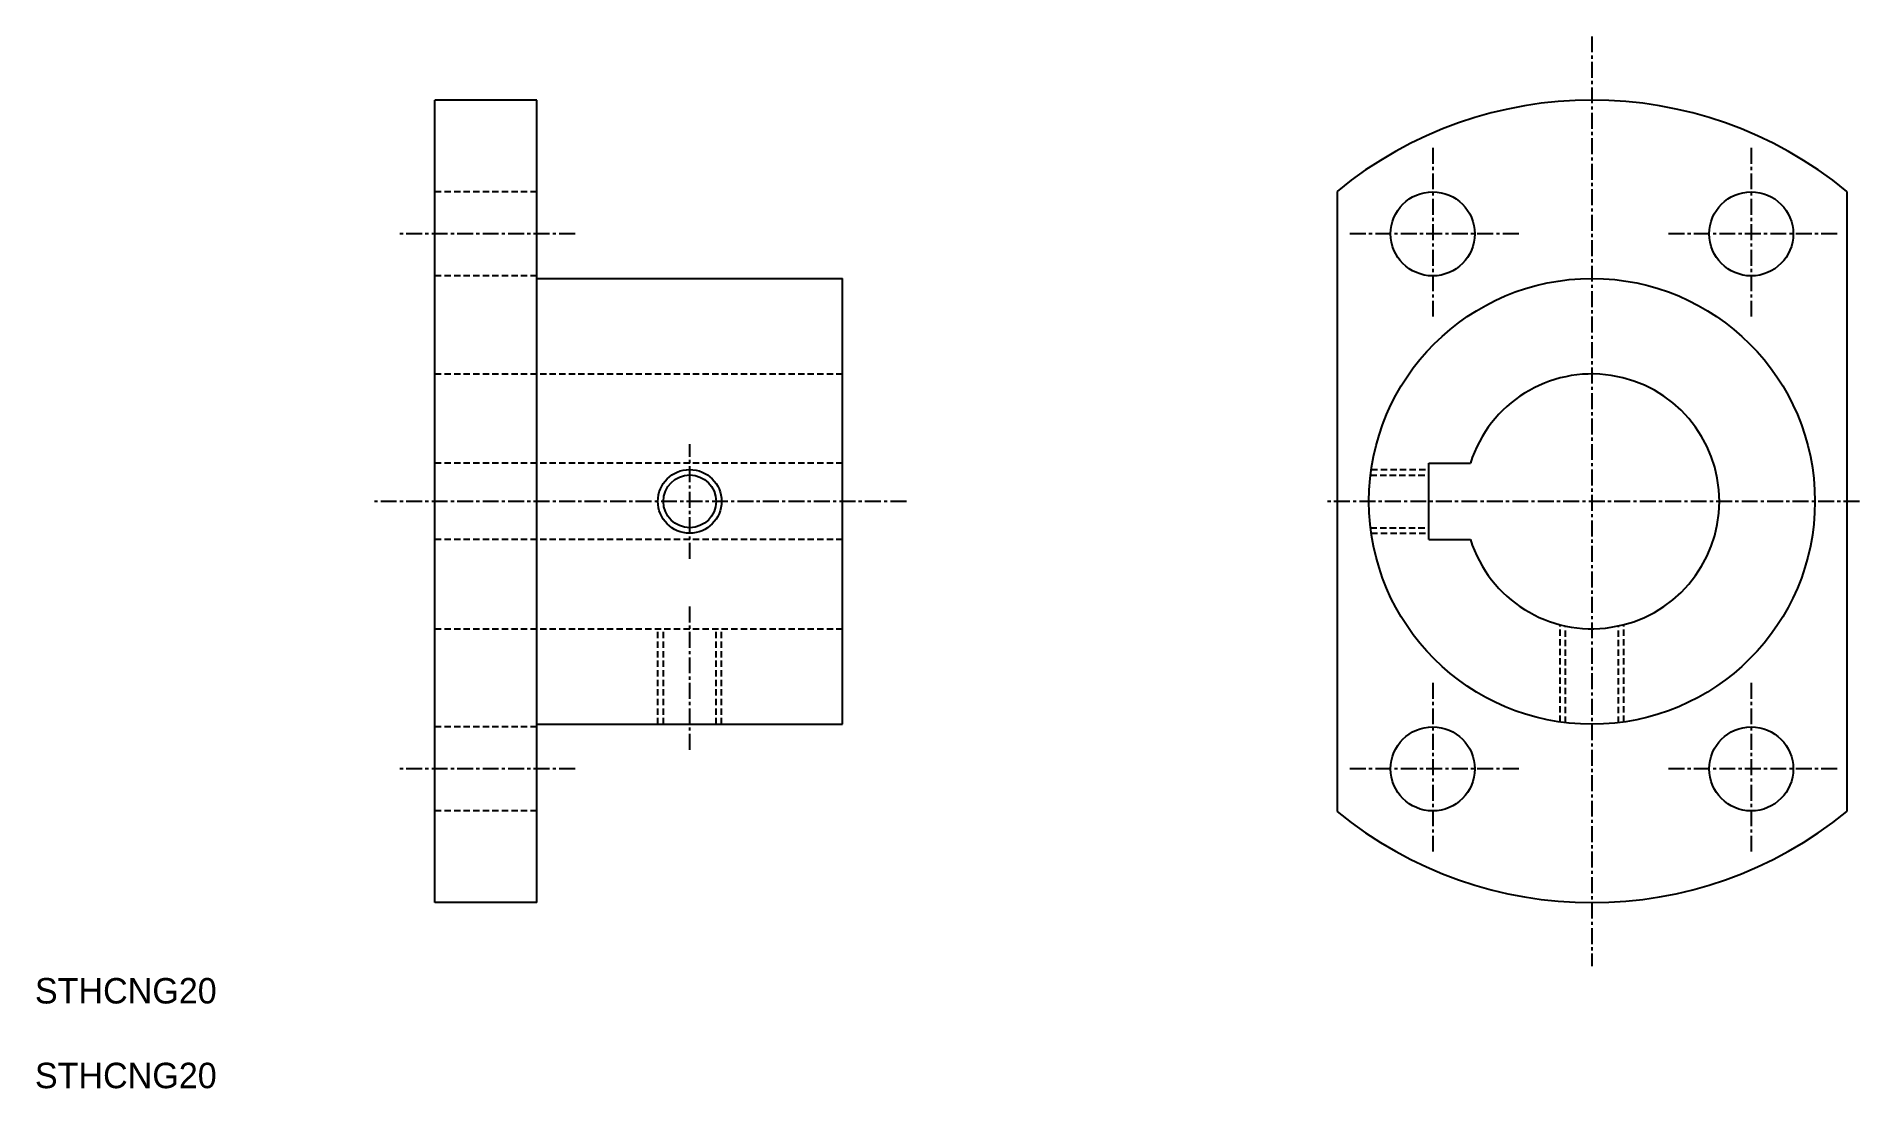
# Model space of a CAD drawing. Extents: x 72 to 215, y 52 to 135.
import ezdxf

# ---------------------------------------------------------------- set-up
doc = ezdxf.new("R2010")
doc.units = 0
doc.linetypes.add('CENTER', pattern=[2, 1.25, -0.25, 0.25, -0.25])
doc.linetypes.add('DASHED', pattern=[0.75, 0.5, -0.25])
doc.layers.get('0').update_dxf_attribs({"linetype": 'CONTINUOUS'})
doc.layers.add('CENTER', color=1, linetype='CENTER')

msp = doc.modelspace()

# ---------------------------------------------------------------- linework, layer by layer
at = {"color": 7, "linetype": 'CONTINUOUS'}
for p, q in [((103.23, 66.73), (103.23, 129.73)), ((111.23, 129.73), (103.23, 129.73)), ((111.23, 66.73), (111.23, 129.73)), ((174.04, 122.56), (174.04, 73.89)), ((214.04, 122.56), (214.04, 73.89)), ((111.23, 115.73), (135.23, 115.73)), ((135.23, 80.73), (135.23, 115.73)), ((181.24, 95.23), (181.24, 101.23)), ((181.24, 101.23), (184.5, 101.23)), ((181.24, 95.23), (184.5, 95.23)), ((111.23, 80.73), (135.23, 80.73)), ((111.23, 66.73), (103.23, 66.73))]:
    msp.add_line(p, q, dxfattribs=at)
at = {"color": 3, "linetype": 'DASHED'}
for p, q in [((111.23, 122.53), (103.23, 122.53)), ((111.23, 115.93), (103.23, 115.93)), ((103.23, 108.23), (135.23, 108.23)), ((135.23, 101.23), (103.23, 101.23)), ((176.66, 100.29), (181.24, 100.29)), ((176.72, 100.73), (181.24, 100.73)), ((176.66, 96.16), (181.24, 96.16)), ((135.23, 95.23), (103.23, 95.23)), ((176.72, 95.73), (181.24, 95.73)), ((103.23, 88.23), (135.23, 88.23)), ((120.73, 80.73), (120.73, 88.23)), ((121.17, 80.73), (121.17, 88.23)), ((125.3, 80.73), (125.3, 88.23)), ((125.73, 80.73), (125.73, 88.23)), ((191.54, 80.91), (191.54, 88.54)), ((191.97, 80.85), (191.97, 88.44)), ((196.11, 80.85), (196.11, 88.44)), ((196.54, 80.91), (196.54, 88.54)), ((111.23, 80.53), (103.23, 80.53)), ((111.23, 73.93), (103.23, 73.93))]:
    msp.add_line(p, q, dxfattribs=at)
at = {"color": 7, "linetype": 'CONTINUOUS'}
for centre, radius in [((181.54, 119.23), 3.3), ((206.54, 119.23), 3.3), ((194.04, 98.23), 17.5), ((123.23, 98.23), 2.07), ((181.54, 77.23), 3.3), ((206.54, 77.23), 3.3)]:
    msp.add_circle(centre, radius, dxfattribs=at)
at = {"color": 3, "linetype": 'CONTINUOUS'}
msp.add_circle((123.23, 98.23), 2.5, dxfattribs=at)
at = {"color": 7, "linetype": 'CONTINUOUS'}
for radius, start, end in [(31.5, 50.5859, 129.4141), (10, 197.4576, 162.5424), (31.5, 230.5859, 309.4141)]:
    msp.add_arc((194.04, 98.23), radius, start, end, dxfattribs=at)
at = {"layer": 'CENTER', "color": 1, "linetype": 'CENTER'}
for p, q in [((194.04, 134.73), (194.04, 61.73)), ((181.54, 125.98), (181.54, 112.48)), ((206.54, 125.98), (206.54, 112.48)), ((114.23, 119.23), (100.23, 119.23)), ((188.29, 119.23), (174.79, 119.23)), ((213.29, 119.23), (199.79, 119.23)), ((123.23, 93.73), (123.23, 102.73)), ((140.23, 98.23), (98.23, 98.23)), ((215.04, 98.23), (173.04, 98.23)), ((123.23, 78.73), (123.23, 90.23)), ((181.54, 83.98), (181.54, 70.48)), ((206.54, 83.98), (206.54, 70.48)), ((114.23, 77.23), (100.23, 77.23)), ((188.29, 77.23), (174.79, 77.23)), ((213.29, 77.23), (199.79, 77.23))]:
    msp.add_line(p, q, dxfattribs=at)

# ---------------------------------------------------------------- texts
at = {"color": 7, "linetype": 'CONTINUOUS'}
for p in [(71.84, 58.81), (71.84, 52.16)]:
    msp.add_text('STHCNG20', height=2, dxfattribs=at).set_placement(p)

doc.saveas('drawing.dxf')
